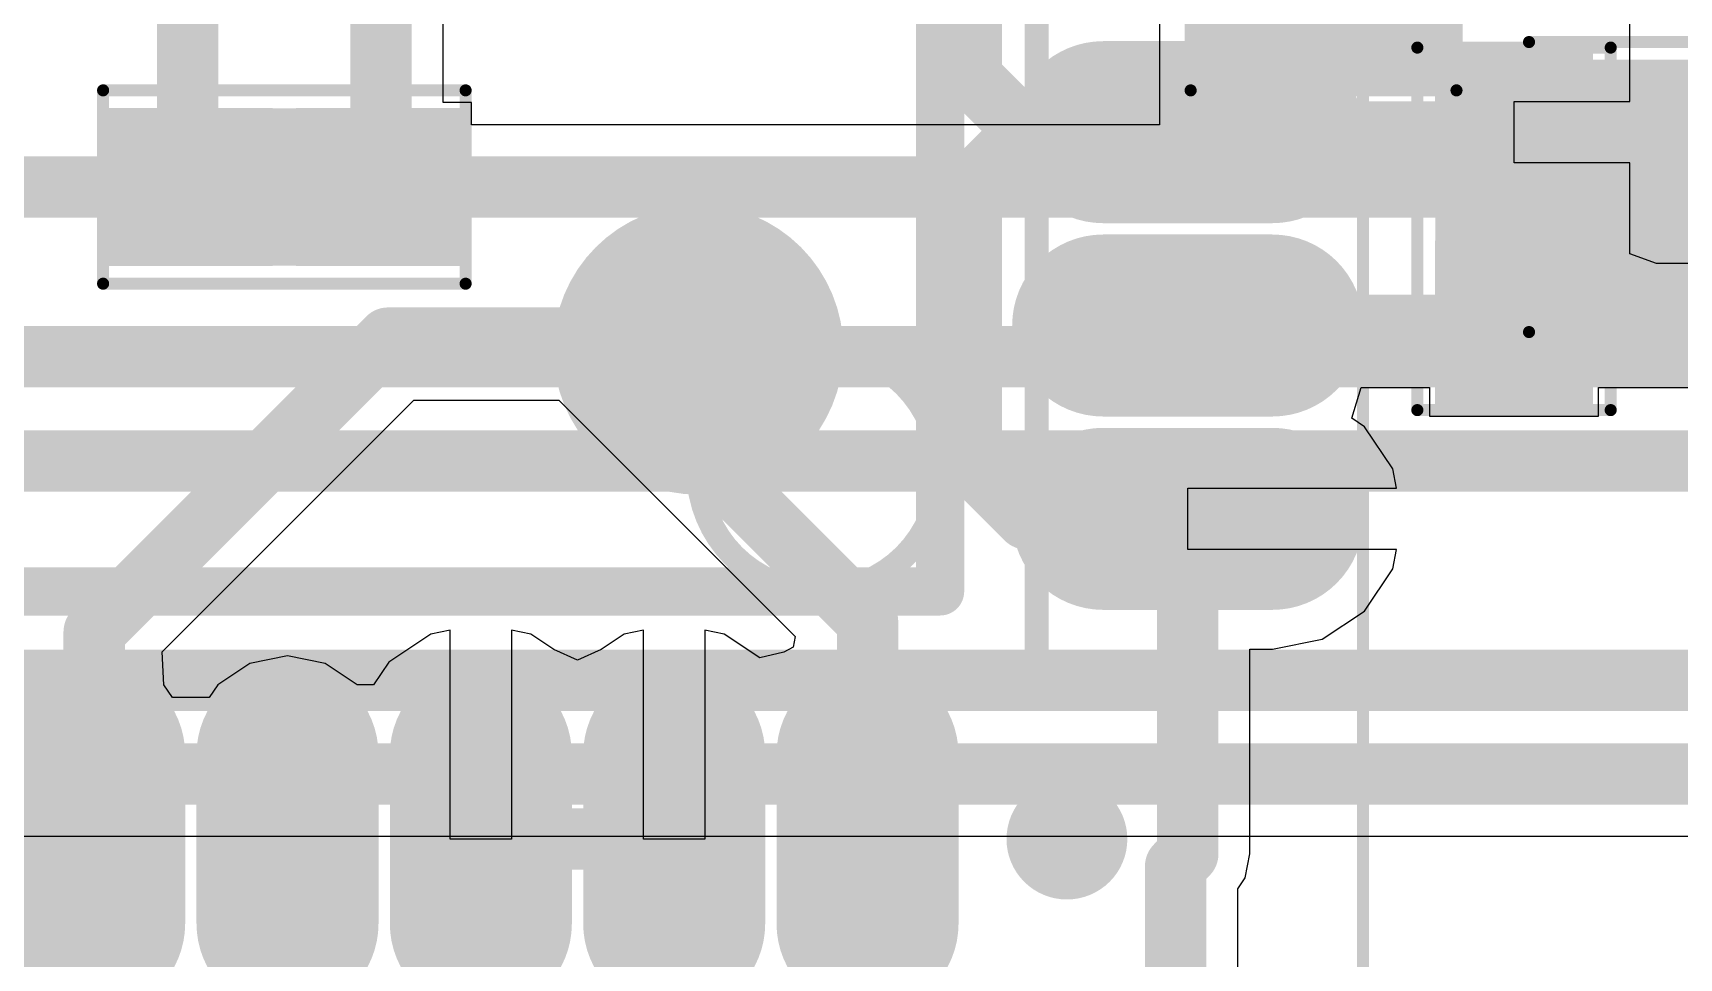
# Model space of a CAD drawing. Header units: millimetres. Extents: x 60.3 to 156.5, y 68.2 to 164.5.
# Drawn here: x 76.56 to 83.37, y 113.44 to 117.26 of the extents above; entities that cross this region are included whole.
import ezdxf

# ---------------------------------------------------------------- set-up
doc = ezdxf.new("R2010")
doc.units = ezdxf.units.MM
for name, color, linetype in [('BottomLayer', 5, 'Continuous'), ('BottomOverlay', 54, 'Continuous'), ('BottomPaste', 16, 'Continuous'), ('BottomSolder', 6, 'Continuous'), ('KeepOutLayer', 6, 'Continuous'), ('Mechanical13', 56, 'Continuous'), ('Mechanical15', 56, 'Continuous'), ('TopLayer', 1, 'Continuous'), ('TopPaste', 8, 'Continuous'), ('TopSolder', 216, 'Continuous')]:
    doc.layers.add(name, color=color, linetype=linetype)

# ---------------------------------------------------------------- blocks, each defined once
blk = doc.blocks.new('CAP0603_15')
at = {"layer": 'Mechanical13', "const_width": 0.0999998}
for points in [[(0.85001608, 0.40498776), (-0.85000592, 0.40498776)], [(-0.85000592, -0.40501824), (-0.85000592, 0.40498776)], [(0.85001608, -0.40501824), (0.85001608, 0.40498776)], [(0.85001608, -0.40501824), (-0.85000592, -0.40501824)]]:
    blk.add_lwpolyline(points, dxfattribs=at)
at = {"layer": 'Mechanical13', "const_width": 0.0499999}
for points in [[(-0.8750045999999999, 0.40498776, 1), (-0.8250072399999999, 0.40498776, 1)], [(-0.8750045999999999, 0.40498776, 1), (-0.8250072399999999, 0.40498776, 1)], [(0.8250173999999999, 0.40498776, 1), (0.87501476, 0.40498776, 1)], [(0.8250173999999999, 0.40498776, 1), (0.87501476, 0.40498776, 1)], [(-0.8750045999999999, -0.40501824, 1), (-0.8250072399999999, -0.40501824, 1)], [(-0.8750045999999999, -0.40501824, 1), (-0.8250072399999999, -0.40501824, 1)], [(0.8250173999999999, -0.40501824, 1), (0.87501476, -0.40501824, 1)], [(0.8250173999999999, -0.40501824, 1), (0.87501476, -0.40501824, 1)]]:
    blk.add_lwpolyline(points, format="xyb", close=True, dxfattribs=at)
at = {"layer": 'Mechanical15'}
for points, const_width in [([(1.10000288, 0.54997096), (-1.09999272, 0.54997096)], 0.0499999), ([(-1.09999272, -0.55000144), (-1.09999272, 0.54997096)], 0.0499999), ([(1.10000288, -0.55000144), (1.10000288, 0.54997096)], 0.0499999), ([(-2.032e-05, -0.40501824), (-2.032e-05, 0.40498776)], 0.0999998), ([(0.40500808, -4.064e-05), (-0.40499792, -4.064e-05)], 0.0999998), ([(1.10000288, -0.55000144), (-1.09999272, -0.55000144)], 0.0499999)]:
    blk.add_lwpolyline(points, dxfattribs=dict(at, const_width=const_width))
for points, const_width in [([(-1.11249206, 0.54997096, 1), (-1.08749338, 0.54997096, 1)], 0.02499868), ([(-1.11249206, 0.54997096, 1), (-1.08749338, 0.54997096, 1)], 0.02499868), ([(1.08750354, 0.54997096, 1), (1.11250222, 0.54997096, 1)], 0.02499868), ([(1.08750354, 0.54997096, 1), (1.11250222, 0.54997096, 1)], 0.02499868), ([(-0.025019, 0.40498776, 1), (0.02497836, 0.40498776, 1)], 0.0499999), ([(-0.4299966, -4.064e-05, 1), (-0.37999924, -4.064e-05, 1)], 0.0499999), ([(0.3800094, -4.064e-05, 1), (0.43000676, -4.064e-05, 1)], 0.0499999), ([(-0.025019, -0.40501824, 1), (0.02497836, -0.40501824, 1)], 0.0499999), ([(-1.11249206, -0.55000144, 1), (-1.08749338, -0.55000144, 1)], 0.02499868), ([(-1.11249206, -0.55000144, 1), (-1.08749338, -0.55000144, 1)], 0.02499868), ([(1.08750354, -0.55000144, 1), (1.11250222, -0.55000144, 1)], 0.02499868), ([(1.08750354, -0.55000144, 1), (1.11250222, -0.55000144, 1)], 0.02499868)]:
    blk.add_lwpolyline(points, format="xyb", close=True, dxfattribs=dict(at, const_width=const_width))
at = {"layer": 'TopLayer'}
for points in [[(-0.2500122, -0.42504106), (-0.2500122, 0.42495978), (-1.00001324, -0.42504106), (-1.00001324, 0.42495978)], [(0.9999726, -0.42504106), (0.9999726, 0.42495978), (0.24997156, -0.42504106), (0.24997156, 0.42495978)]]:
    blk.add_solid(points, dxfattribs=at)
at = {"layer": 'TopPaste'}
for points in [[(-0.2500122, -0.42504106), (-0.2500122, 0.42495978), (-1.00001324, -0.42504106), (-1.00001324, 0.42495978)], [(0.9999726, -0.42504106), (0.9999726, 0.42495978), (0.24997156, -0.42504106), (0.24997156, 0.42495978)]]:
    blk.add_solid(points, dxfattribs=at)
at = {"layer": 'TopSolder'}
for points in [[(-0.1484122, -0.52664106), (-0.1484122, 0.5265597799999999), (-1.10161324, -0.52664106), (-1.10161324, 0.5265597799999999)], [(1.1015726, -0.52664106), (1.1015726, 0.5265597799999999), (0.14837156, -0.52664106), (0.14837156, 0.5265597799999999)]]:
    blk.add_solid(points, dxfattribs=at)
blk = doc.blocks.new('RES0603_53')
at = {"layer": 'Mechanical13', "const_width": 0.0999998}
for points in [[(0.85000338, 0.47498254), (-0.8499678199999999, 0.47498254)], [(-0.8499678199999999, 0.47498254), (-0.8499678199999999, -0.47497746)], [(0.85000338, 0.47498254), (0.85000338, -0.47497746)], [(0.85000338, -0.47497746), (-0.8499678199999999, -0.47497746)]]:
    blk.add_lwpolyline(points, dxfattribs=at)
at = {"layer": 'Mechanical13', "const_width": 0.0499999}
for points in [[(-0.8749665, 0.47498254, 1), (-0.82496914, 0.47498254, 1)], [(-0.8749665, 0.47498254, 1), (-0.82496914, 0.47498254, 1)], [(0.8250046999999999, 0.47498254, 1), (0.8750020599999999, 0.47498254, 1)], [(0.8250046999999999, 0.47498254, 1), (0.8750020599999999, 0.47498254, 1)], [(-0.8749665, -0.47497746, 1), (-0.82496914, -0.47497746, 1)], [(-0.8749665, -0.47497746, 1), (-0.82496914, -0.47497746, 1)], [(0.8250046999999999, -0.47497746, 1), (0.8750020599999999, -0.47497746, 1)], [(0.8250046999999999, -0.47497746, 1), (0.8750020599999999, -0.47497746, 1)]]:
    blk.add_lwpolyline(points, format="xyb", close=True, dxfattribs=at)
at = {"layer": 'Mechanical15'}
for points, const_width in [([(1.05000298, 0.6000013399999999), (-1.04996742, 0.6000013399999999)], 0.0499999), ([(-1.04996742, 0.6000013399999999), (-1.04996742, -0.59999626)], 0.0499999), ([(1.05000298, 0.6000013399999999), (1.05000298, -0.59999626)], 0.0499999), ([(1.778e-05, 0.47498254), (1.778e-05, -0.47497746)], 0.0999998), ([(0.47499778, 2.54e-06), (-0.47496222, 2.54e-06)], 0.0999998), ([(1.05000298, -0.59999626), (-1.04996742, -0.59999626)], 0.0499999)]:
    blk.add_lwpolyline(points, dxfattribs=dict(at, const_width=const_width))
for points, const_width in [([(-1.06246676, 0.6000013399999999, 1), (-1.03746808, 0.6000013399999999, 1)], 0.02499868), ([(-1.06246676, 0.6000013399999999, 1), (-1.03746808, 0.6000013399999999, 1)], 0.02499868), ([(1.03750364, 0.6000013399999999, 1), (1.06250232, 0.6000013399999999, 1)], 0.02499868), ([(1.03750364, 0.6000013399999999, 1), (1.06250232, 0.6000013399999999, 1)], 0.02499868), ([(-0.0249809, 0.47498254, 1), (0.02501646, 0.47498254, 1)], 0.0499999), ([(-0.4999609, 2.54e-06, 1), (-0.44996354, 2.54e-06, 1)], 0.0499999), ([(0.4499991, 2.54e-06, 1), (0.49999646, 2.54e-06, 1)], 0.0499999), ([(-0.0249809, -0.47497746, 1), (0.02501646, -0.47497746, 1)], 0.0499999), ([(-1.06246676, -0.59999626, 1), (-1.03746808, -0.59999626, 1)], 0.02499868), ([(-1.06246676, -0.59999626, 1), (-1.03746808, -0.59999626, 1)], 0.02499868), ([(1.03750364, -0.59999626, 1), (1.06250232, -0.59999626, 1)], 0.02499868), ([(1.03750364, -0.59999626, 1), (1.06250232, -0.59999626, 1)], 0.02499868)]:
    blk.add_lwpolyline(points, format="xyb", close=True, dxfattribs=dict(at, const_width=const_width))
at = {"layer": 'TopLayer'}
for points in [[(-0.24998172, -0.42499788), (-0.24998172, 0.42500296), (-0.94998032, -0.42499788), (-0.94998032, 0.42500296)], [(0.9500158799999999, -0.42499788), (0.9500158799999999, 0.42500296), (0.25001728, -0.42499788), (0.25001728, 0.42500296)]]:
    blk.add_solid(points, dxfattribs=at)
at = {"layer": 'TopPaste'}
for points in [[(-0.24998172, -0.42499788), (-0.24998172, 0.42500296), (-0.94998032, -0.42499788), (-0.94998032, 0.42500296)], [(0.9500158799999999, -0.42499788), (0.9500158799999999, 0.42500296), (0.25001728, -0.42499788), (0.25001728, 0.42500296)]]:
    blk.add_solid(points, dxfattribs=at)
at = {"layer": 'TopSolder'}
for points in [[(-0.14838172, -0.52659788), (-0.14838172, 0.52660296), (-1.05158032, -0.52659788), (-1.05158032, 0.52660296)], [(1.05161588, -0.52659788), (1.05161588, 0.52660296), (0.14841728, -0.52659788), (0.14841728, 0.52660296)]]:
    blk.add_solid(points, dxfattribs=at)
blk = doc.blocks.new('RES0402_54')
at = {"layer": 'Mechanical13', "const_width": 0.0999998}
for points in [[(0.5500166799999999, 0.27493214), (-0.5500065199999999, 0.27493214)], [(-0.5500065199999999, 0.27493214), (-0.5500065199999999, -0.27502866)], [(0.5500166799999999, 0.27493214), (0.5500166799999999, -0.27502866)], [(0.5500166799999999, -0.27502866), (-0.5500065199999999, -0.27502866)]]:
    blk.add_lwpolyline(points, dxfattribs=at)
at = {"layer": 'Mechanical13', "const_width": 0.0499999}
for points in [[(-0.5750052, 0.27493214, 1), (-0.52500784, 0.27493214, 1)], [(-0.5750052, 0.27493214, 1), (-0.52500784, 0.27493214, 1)], [(0.525018, 0.27493214, 1), (0.57501536, 0.27493214, 1)], [(0.525018, 0.27493214, 1), (0.57501536, 0.27493214, 1)], [(-0.5750052, -0.27502866, 1), (-0.52500784, -0.27502866, 1)], [(-0.5750052, -0.27502866, 1), (-0.52500784, -0.27502866, 1)], [(0.525018, -0.27502866, 1), (0.57501536, -0.27502866, 1)], [(0.525018, -0.27502866, 1), (0.57501536, -0.27502866, 1)]]:
    blk.add_lwpolyline(points, format="xyb", close=True, dxfattribs=at)
at = {"layer": 'Mechanical15'}
for points, const_width in [([(0.75001628, 0.39995094), (-0.75000612, 0.39995094)], 0.0499999), ([(-0.75000612, 0.39995094), (-0.75000612, -0.40004746)], 0.0499999), ([(0.75001628, 0.39995094), (0.75001628, -0.40004746)], 0.0499999), ([(5.08e-06, 0.27493214), (5.08e-06, -0.27502866)], 0.0999998), ([(0.27498548, -4.826e-05), (-0.27497532, -4.826e-05)], 0.0999998), ([(0.75001628, -0.40004746), (-0.75000612, -0.40004746)], 0.0499999)]:
    blk.add_lwpolyline(points, dxfattribs=dict(at, const_width=const_width))
for points, const_width in [([(-0.76250546, 0.39995094, 1), (-0.7375067799999999, 0.39995094, 1)], 0.02499868), ([(-0.76250546, 0.39995094, 1), (-0.7375067799999999, 0.39995094, 1)], 0.02499868), ([(0.73751694, 0.39995094, 1), (0.76251562, 0.39995094, 1)], 0.02499868), ([(0.73751694, 0.39995094, 1), (0.76251562, 0.39995094, 1)], 0.02499868), ([(-0.0249936, 0.27493214, 1), (0.02500376, 0.27493214, 1)], 0.0499999), ([(-0.299974, -4.826e-05, 1), (-0.24997664, -4.826e-05, 1)], 0.0499999), ([(0.2499868, -4.826e-05, 1), (0.29998416, -4.826e-05, 1)], 0.0499999), ([(-0.0249936, -0.27502866, 1), (0.02500376, -0.27502866, 1)], 0.0499999), ([(-0.76250546, -0.40004746, 1), (-0.7375067799999999, -0.40004746, 1)], 0.02499868), ([(-0.76250546, -0.40004746, 1), (-0.7375067799999999, -0.40004746, 1)], 0.02499868), ([(0.73751694, -0.40004746, 1), (0.76251562, -0.40004746, 1)], 0.02499868), ([(0.73751694, -0.40004746, 1), (0.76251562, -0.40004746, 1)], 0.02499868)]:
    blk.add_lwpolyline(points, format="xyb", close=True, dxfattribs=dict(at, const_width=const_width))
at = {"layer": 'TopLayer'}
for points in [[(-0.14999462, -0.22504654), (-0.14999462, 0.22495002), (-0.6499936199999999, -0.22504654), (-0.6499936199999999, 0.22495002)], [(0.6500037799999999, -0.22504654), (0.6500037799999999, 0.22495002), (0.15000478, -0.22504654), (0.15000478, 0.22495002)]]:
    blk.add_solid(points, dxfattribs=at)
at = {"layer": 'TopPaste'}
for points in [[(-0.14999462, -0.22504654), (-0.14999462, 0.22495002), (-0.6499936199999999, -0.22504654), (-0.6499936199999999, 0.22495002)], [(0.6500037799999999, -0.22504654), (0.6500037799999999, 0.22495002), (0.15000478, -0.22504654), (0.15000478, 0.22495002)]]:
    blk.add_solid(points, dxfattribs=at)
at = {"layer": 'TopSolder'}
for points in [[(-0.04839462, -0.32664654), (-0.04839462, 0.32655002), (-0.75159362, -0.32664654), (-0.75159362, 0.32655002)], [(0.7516037799999999, -0.32664654), (0.7516037799999999, 0.32655002), (0.04840477999999999, -0.32664654), (0.04840477999999999, 0.32655002)]]:
    blk.add_solid(points, dxfattribs=at)
blk = doc.blocks.new('RES0402_B_55')
at = {"layer": 'BottomLayer'}
for points in [[(-0.6499986999999999, 0.22497796), (-0.6499986999999999, -0.2250186), (-0.1499997, 0.22497796), (-0.1499997, -0.2250186)], [(0.1499997, 0.22497796), (0.1499997, -0.2250186), (0.6499986999999999, 0.22497796), (0.6499986999999999, -0.2250186)]]:
    blk.add_solid(points, dxfattribs=at)
at = {"layer": 'BottomPaste'}
for points in [[(-0.6499986999999999, 0.22497796), (-0.6499986999999999, -0.2250186), (-0.1499997, 0.22497796), (-0.1499997, -0.2250186)], [(0.1499997, 0.22497796), (0.1499997, -0.2250186), (0.6499986999999999, 0.22497796), (0.6499986999999999, -0.2250186)]]:
    blk.add_solid(points, dxfattribs=at)
at = {"layer": 'BottomSolder'}
for points in [[(-0.7515987, 0.32657796), (-0.7515987, -0.3266186), (-0.0483997, 0.32657796), (-0.0483997, -0.3266186)], [(0.0483997, 0.32657796), (0.0483997, -0.3266186), (0.7515987, 0.32657796), (0.7515987, -0.3266186)]]:
    blk.add_solid(points, dxfattribs=at)
at = {"layer": 'Mechanical13', "const_width": 0.0999998}
for points in [[(-0.5500115999999999, 0.27496008), (0.5500115999999999, 0.27496008)], [(-0.5500115999999999, 0.27496008), (-0.5500115999999999, -0.27500072)], [(0.5500115999999999, 0.27496008), (0.5500115999999999, -0.27500072)], [(-0.5500115999999999, -0.27500072), (0.5500115999999999, -0.27500072)]]:
    blk.add_lwpolyline(points, dxfattribs=at)
at = {"layer": 'Mechanical13', "const_width": 0.0499999}
for points in [[(-0.57501028, 0.27496008, 1), (-0.52501292, 0.27496008, 1)], [(-0.57501028, 0.27496008, 1), (-0.52501292, 0.27496008, 1)], [(0.52501292, 0.27496008, 1), (0.57501028, 0.27496008, 1)], [(0.52501292, 0.27496008, 1), (0.57501028, 0.27496008, 1)], [(-0.57501028, -0.27500072, 1), (-0.52501292, -0.27500072, 1)], [(-0.57501028, -0.27500072, 1), (-0.52501292, -0.27500072, 1)], [(0.52501292, -0.27500072, 1), (0.57501028, -0.27500072, 1)], [(0.52501292, -0.27500072, 1), (0.57501028, -0.27500072, 1)]]:
    blk.add_lwpolyline(points, format="xyb", close=True, dxfattribs=at)
at = {"layer": 'Mechanical15'}
for points, const_width in [([(-0.7500112, 0.39997888), (0.7500112, 0.39997888)], 0.0499999), ([(-0.7500112, 0.39997888), (-0.7500112, -0.40001952)], 0.0499999), ([(0.7500112, 0.39997888), (0.7500112, -0.40001952)], 0.0499999), ([(0, 0.27496008), (0, -0.27500072)], 0.0999998), ([(-0.2749804, -2.032e-05), (0.2749804, -2.032e-05)], 0.0999998), ([(-0.7500112, -0.40001952), (0.7500112, -0.40001952)], 0.0499999)]:
    blk.add_lwpolyline(points, dxfattribs=dict(at, const_width=const_width))
for points, const_width in [([(-0.76251054, 0.39997888, 1), (-0.7375118599999999, 0.39997888, 1)], 0.02499868), ([(-0.76251054, 0.39997888, 1), (-0.7375118599999999, 0.39997888, 1)], 0.02499868), ([(0.7375118599999999, 0.39997888, 1), (0.76251054, 0.39997888, 1)], 0.02499868), ([(0.7375118599999999, 0.39997888, 1), (0.76251054, 0.39997888, 1)], 0.02499868), ([(-0.02499868, 0.27496008, 1), (0.02499868, 0.27496008, 1)], 0.0499999), ([(-0.29997908, -2.032e-05, 1), (-0.24998172, -2.032e-05, 1)], 0.0499999), ([(0.24998172, -2.032e-05, 1), (0.29997908, -2.032e-05, 1)], 0.0499999), ([(-0.02499868, -0.27500072, 1), (0.02499868, -0.27500072, 1)], 0.0499999), ([(-0.76251054, -0.40001952, 1), (-0.7375118599999999, -0.40001952, 1)], 0.02499868), ([(-0.76251054, -0.40001952, 1), (-0.7375118599999999, -0.40001952, 1)], 0.02499868), ([(0.7375118599999999, -0.40001952, 1), (0.76251054, -0.40001952, 1)], 0.02499868), ([(0.7375118599999999, -0.40001952, 1), (0.76251054, -0.40001952, 1)], 0.02499868)]:
    blk.add_lwpolyline(points, format="xyb", close=True, dxfattribs=dict(at, const_width=const_width))
blk = doc.blocks.new('LQFP32_B_66')
at = {"layer": 'BottomLayer', "const_width": 0.5499989}
for points in [[(-3.77496324, 0.39999666), (-4.47496184, 0.39999666)], [(-3.77496324, -0.40000174), (-4.47496184, -0.40000174)], [(-3.77496324, -1.20000014), (-4.47496184, -1.20000014)], [(-3.77496324, -1.99999854), (-4.47496184, -1.99999854)], [(-3.77496324, -2.79999694), (-4.47496184, -2.79999694)], [(-2.79999694, -3.77501404), (-2.79999694, -4.47501264)], [(-1.99999854, -3.77501404), (-1.99999854, -4.47501264)], [(-1.20000014, -3.77501404), (-1.20000014, -4.47501264)]]:
    blk.add_lwpolyline(points, dxfattribs=at)
at = {"layer": 'BottomLayer', "const_width": 0.27499818}
for points in [[(-4.6124622, 0.39999666, 1), (-4.33746148, 0.39999666, 1)], [(-3.9124636, 0.39999666, 1), (-3.63746288, 0.39999666, 1)], [(-4.6124622, -0.40000174, 1), (-4.33746148, -0.40000174, 1)], [(-3.9124636, -0.40000174, 1), (-3.63746288, -0.40000174, 1)], [(-4.6124622, -1.20000014, 1), (-4.33746148, -1.20000014, 1)], [(-3.9124636, -1.20000014, 1), (-3.63746288, -1.20000014, 1)], [(-4.6124622, -1.99999854, 1), (-4.33746148, -1.99999854, 1)], [(-3.9124636, -1.99999854, 1), (-3.63746288, -1.99999854, 1)], [(-4.6124622, -2.79999694, 1), (-4.33746148, -2.79999694, 1)], [(-3.9124636, -2.79999694, 1), (-3.63746288, -2.79999694, 1)], [(-2.9374973, -3.77501404, 1), (-2.66249658, -3.77501404, 1)], [(-2.1374989, -3.77501404, 1), (-1.86249818, -3.77501404, 1)], [(-1.3375005, -3.77501404, 1), (-1.06249978, -3.77501404, 1)], [(-2.9374973, -4.47501264, 1), (-2.66249658, -4.47501264, 1)], [(-2.1374989, -4.47501264, 1), (-1.86249818, -4.47501264, 1)], [(-1.3375005, -4.47501264, 1), (-1.06249978, -4.47501264, 1)]]:
    blk.add_lwpolyline(points, format="xyb", close=True, dxfattribs=at)
at = {"layer": 'BottomOverlay', "const_width": 0.1999996}
for points in [[(-3.09997094, 3.10001666), (-3.09997094, -3.10002174)], [(-3.09997094, -3.10002174), (3.10001666, -3.10002174)]]:
    blk.add_lwpolyline(points, dxfattribs=at)
at = {"layer": 'BottomOverlay'}
for points, const_width in [([(-1.80000148, -2.10000088, 1), (-2.40000028, -2.10000088, 1)], 0.5999987999999999), ([(-2.54999998, -2.10000088, 1), (-2.25000058, -2.10000088, 1)], 0.2999994), ([(-1.95000118, -2.10000088, 1), (-1.65000178, -2.10000088, 1)], 0.2999994), ([(-3.14997084, -3.10002174, 1), (-3.04997104, -3.10002174, 1)], 0.0999998), ([(-3.14997084, -3.10002174, 1), (-3.04997104, -3.10002174, 1)], 0.0999998), ([(-3.99999962, -3.62500164, 1), (-4.25000166, -3.62500164, 1)], 0.2499995), ([(-4.3125009, -3.62500164, 1), (-4.18750242, -3.62500164, 1)], 0.12499848), ([(-4.06249886, -3.62500164, 1), (-3.93750038, -3.62500164, 1)], 0.12499848)]:
    blk.add_lwpolyline(points, format="xyb", close=True, dxfattribs=dict(at, const_width=const_width))
at = {"layer": 'BottomPaste', "const_width": 0.5499989}
for points in [[(-3.77496324, 0.39999666), (-4.47496184, 0.39999666)], [(-3.77496324, -0.40000174), (-4.47496184, -0.40000174)], [(-3.77496324, -1.20000014), (-4.47496184, -1.20000014)], [(-3.77496324, -1.99999854), (-4.47496184, -1.99999854)], [(-3.77496324, -2.79999694), (-4.47496184, -2.79999694)], [(-2.79999694, -3.77501404), (-2.79999694, -4.47501264)], [(-1.99999854, -3.77501404), (-1.99999854, -4.47501264)], [(-1.20000014, -3.77501404), (-1.20000014, -4.47501264)]]:
    blk.add_lwpolyline(points, dxfattribs=at)
at = {"layer": 'BottomPaste', "const_width": 0.27499818}
for points in [[(-4.6124622, 0.39999666, 1), (-4.33746148, 0.39999666, 1)], [(-3.9124636, 0.39999666, 1), (-3.63746288, 0.39999666, 1)], [(-4.6124622, -0.40000174, 1), (-4.33746148, -0.40000174, 1)], [(-3.9124636, -0.40000174, 1), (-3.63746288, -0.40000174, 1)], [(-4.6124622, -1.20000014, 1), (-4.33746148, -1.20000014, 1)], [(-3.9124636, -1.20000014, 1), (-3.63746288, -1.20000014, 1)], [(-4.6124622, -1.99999854, 1), (-4.33746148, -1.99999854, 1)], [(-3.9124636, -1.99999854, 1), (-3.63746288, -1.99999854, 1)], [(-4.6124622, -2.79999694, 1), (-4.33746148, -2.79999694, 1)], [(-3.9124636, -2.79999694, 1), (-3.63746288, -2.79999694, 1)], [(-2.9374973, -3.77501404, 1), (-2.66249658, -3.77501404, 1)], [(-2.1374989, -3.77501404, 1), (-1.86249818, -3.77501404, 1)], [(-1.3375005, -3.77501404, 1), (-1.06249978, -3.77501404, 1)], [(-2.9374973, -4.47501264, 1), (-2.66249658, -4.47501264, 1)], [(-2.1374989, -4.47501264, 1), (-1.86249818, -4.47501264, 1)], [(-1.3375005, -4.47501264, 1), (-1.06249978, -4.47501264, 1)]]:
    blk.add_lwpolyline(points, format="xyb", close=True, dxfattribs=at)
at = {"layer": 'BottomSolder', "const_width": 0.7531989}
for points in [[(-3.77496324, 0.39999666), (-4.47496184, 0.39999666)], [(-3.77496324, -0.40000174), (-4.47496184, -0.40000174)], [(-3.77496324, -1.20000014), (-4.47496184, -1.20000014)], [(-3.77496324, -1.99999854), (-4.47496184, -1.99999854)], [(-3.77496324, -2.79999694), (-4.47496184, -2.79999694)], [(-2.79999694, -3.77501404), (-2.79999694, -4.47501264)], [(-1.99999854, -3.77501404), (-1.99999854, -4.47501264)], [(-1.20000014, -3.77501404), (-1.20000014, -4.47501264)]]:
    blk.add_lwpolyline(points, dxfattribs=at)
at = {"layer": 'BottomSolder', "const_width": 0.37659818}
for points in [[(-4.6632622, 0.39999666, 1), (-4.286661479999999, 0.39999666, 1)], [(-3.9632636, 0.39999666, 1), (-3.58666288, 0.39999666, 1)], [(-4.6632622, -0.40000174, 1), (-4.286661479999999, -0.40000174, 1)], [(-3.9632636, -0.40000174, 1), (-3.58666288, -0.40000174, 1)], [(-4.6632622, -1.20000014, 1), (-4.286661479999999, -1.20000014, 1)], [(-3.9632636, -1.20000014, 1), (-3.58666288, -1.20000014, 1)], [(-4.6632622, -1.99999854, 1), (-4.286661479999999, -1.99999854, 1)], [(-3.9632636, -1.99999854, 1), (-3.58666288, -1.99999854, 1)], [(-4.6632622, -2.79999694, 1), (-4.286661479999999, -2.79999694, 1)], [(-3.9632636, -2.79999694, 1), (-3.58666288, -2.79999694, 1)], [(-2.9882973, -3.77501404, 1), (-2.61169658, -3.77501404, 1)], [(-2.1882989, -3.77501404, 1), (-1.81169818, -3.77501404, 1)], [(-1.3883005, -3.77501404, 1), (-1.01169978, -3.77501404, 1)], [(-2.9882973, -4.47501264, 1), (-2.61169658, -4.47501264, 1)], [(-2.1882989, -4.47501264, 1), (-1.81169818, -4.47501264, 1)], [(-1.3883005, -4.47501264, 1), (-1.01169978, -4.47501264, 1)]]:
    blk.add_lwpolyline(points, format="xyb", close=True, dxfattribs=at)
at = {"layer": 'Mechanical13', "const_width": 0.0999998}
for points in [[(-3.49997014, 3.50001586), (-3.49997014, -3.50002094)], [(-3.49997014, -3.50002094), (3.50001586, -3.50002094)]]:
    blk.add_lwpolyline(points, dxfattribs=at)
at = {"layer": 'Mechanical13'}
for points, const_width in [([(-2.10000088, -2.59999988, 1), (-3.09999888, -2.59999988, 1)], 0.0999998), ([(-3.12499756, -2.59999988, 1), (-3.0750002, -2.59999988, 1)], 0.0499999), ([(-2.12499956, -2.59999988, 1), (-2.0750022, -2.59999988, 1)], 0.0499999), ([(-3.52496882, -3.50002094, 1), (-3.47497146, -3.50002094, 1)], 0.0499999), ([(-3.52496882, -3.50002094, 1), (-3.47497146, -3.50002094, 1)], 0.0499999)]:
    blk.add_lwpolyline(points, format="xyb", close=True, dxfattribs=dict(at, const_width=const_width))
at = {"layer": 'Mechanical15', "const_width": 0.0499999}
blk.add_lwpolyline([(-4.84998014, -4.84998014), (4.85002586, -4.84998014)], dxfattribs=at)

msp = doc.modelspace()

# ---------------------------------------------------------------- linework, layer by layer
at = {"layer": 'BottomLayer'}
for p, q in [((83.16702188, 116.9810208), (83.16702188, 117.35801776)), ((82.6880236, 116.7270208), (82.6880236, 116.9810208)), ((82.6880236, 116.9810208), (83.16702188, 116.9810208)), ((83.16702188, 116.7270208), (82.6880236, 116.7270208)), ((83.16702188, 116.35002384), (83.16702188, 116.7270208)), ((83.27784462, 116.31096118), (83.16702188, 116.35002384)), ((86.23299999999999, 116.31096118), (83.27784462, 116.31096118)), ((82.01750932, 115.67008362), (82.05603604, 115.79708362)), ((82.05603604, 115.79708362), (82.3380243, 115.79708362)), ((82.3380243, 115.79708362), (82.3380243, 115.67902188)), ((83.0380229, 115.67902188), (83.0380229, 115.79708362)), ((83.0380229, 115.79708362), (86.12657146, 115.79708362)), ((77.0937244, 114.70335708), (78.13522599999999, 115.74486122)), ((78.13522599999999, 115.74486122), (78.73517145999999, 115.74486122)), ((78.73517145999999, 115.74486122), (79.71322894, 114.76680374)), ((82.06940152, 115.63541008), (82.01750932, 115.67008362)), ((82.3380243, 115.67902188), (83.0380229, 115.67902188)), ((82.18632026, 115.46042948), (82.06940152, 115.63541008)), ((82.20211398, 115.381024), (82.18632026, 115.46042948)), ((81.3380136, 115.127024), (81.3380136, 115.381024)), ((81.3380136, 115.381024), (82.20211398, 115.381024)), ((82.20211398, 115.127024), (81.3380136, 115.127024)), ((82.18632026, 115.04761852), (82.20211398, 115.127024)), ((82.06940152, 114.87263792), (82.18632026, 115.04761852)), ((81.89442092, 114.75571918), (82.06940152, 114.87263792)), ((78.20659492, 114.77736506), (78.03161431999999, 114.66044632)), ((78.28600039999999, 114.79315878), (78.20659492, 114.77736506)), ((78.28600039999999, 113.9290584), (78.28600039999999, 114.79315878)), ((78.61940588, 114.77736506), (78.5400004, 114.79315878)), ((78.5400004, 114.79315878), (78.5400004, 113.9290584)), ((78.7145238, 114.71380918), (78.61940588, 114.77736506)), ((79.00659332, 114.77736506), (78.9114754, 114.71380918)), ((79.0859988, 114.79315878), (79.00659332, 114.77736506)), ((79.0859988, 113.9290584), (79.0859988, 114.79315878)), ((79.41940428, 114.77736506), (79.33999879999999, 114.79315878)), ((79.33999879999999, 114.79315878), (79.33999879999999, 113.9290584)), ((79.56703669999999, 114.67871908), (79.41940428, 114.77736506)), ((77.10138758, 114.56744168), (77.0937244, 114.70335708)), ((78.8129996, 114.66892992), (78.7145238, 114.71380918)), ((78.9114754, 114.71380918), (78.8129996, 114.66892992)), ((79.70494599999999, 114.72357548), (79.66687139999999, 114.70183816)), ((79.71322894, 114.76680374), (79.70494599999999, 114.72357548)), ((81.59495238, 113.8673872), (81.59495238, 114.71466262)), ((81.59495238, 114.71466262), (81.68801544, 114.71466262)), ((81.68801544, 114.71466262), (81.89442092, 114.75571918)), ((77.45692916, 114.65585146), (77.32461802, 114.56744422)), ((77.613002, 114.68689534), (77.45692916, 114.65585146)), ((77.76907484, 114.65585146), (77.613002, 114.68689534)), ((77.90138343999999, 114.56744422), (77.76907484, 114.65585146)), ((78.03161431999999, 114.66044632), (77.96947322, 114.56744422)), ((79.66687139999999, 114.70183816), (79.56703669999999, 114.67871908)), ((77.13663007999999, 114.51469858), (77.10138758, 114.56744168)), ((77.32461802, 114.56744422), (77.28937552, 114.51469858)), ((77.96947322, 114.56744422), (77.90138343999999, 114.56744422)), ((77.28937552, 114.51469858), (77.13663007999999, 114.51469858)), ((78.5400004, 113.9290584), (78.28600039999999, 113.9290584)), ((79.33999879999999, 113.9290584), (79.0859988, 113.9290584)), ((81.57539437999999, 113.76906126), (81.59495238, 113.8673872)), ((81.54496517999999, 113.72351906), (81.57539437999999, 113.76906126)), ((81.54496517999999, 113.13303002), (81.54496517999999, 113.72351906))]:
    msp.add_line(p, q, dxfattribs=at)
at = {"layer": 'BottomLayer', "const_width": 0.254}
for points in [[(80.4418, 117.0826208), (80.4418, 119.8254652)], [(80.4418, 117.0826208), (80.6704, 116.8540208)], [(80.4418, 116.6368), (80.6590208, 116.8540208)], [(80.6590208, 116.8540208), (80.6704, 116.8540208)], [(80.6704, 116.8540208), (81.3380136, 116.8540208)], [(81.3380136, 116.8540208), (82.6880236, 116.8540208)], [(80.4418, 115.482624), (80.4418, 116.6368)], [(81.3380136, 116.0540224), (82.6880236, 116.0540224)], [(82.6880236, 116.0540224), (86.23299999999999, 116.0540224)], [(76.8130036, 114.7860036), (78.02879999999999, 116.0018)], [(78.02879999999999, 116.0018), (78.8416, 116.0018)], [(78.8416, 116.0018), (80.0129972, 114.8304028)], [(80.4418, 115.482624), (80.6704, 115.254024)], [(80.6704, 115.254024), (81.3380136, 115.254024)], [(81.3380136, 113.8673872), (81.3380136, 115.254024)], [(76.8130036, 113.9290584), (76.8130036, 114.7860036)], [(80.0129972, 113.9290584), (80.0129972, 114.8304028)], [(76.8130036, 113.2312188), (76.8130036, 113.9290584)], [(77.613002, 113.2562124), (77.613002, 113.9290584)], [(78.4130004, 113.9290584), (79.2129988, 113.9290584)], [(79.2129988, 113.2807996), (79.2129988, 113.9290584)], [(80.0129972, 113.1820444), (80.0129972, 113.9290584)], [(81.28802639999999, 113.8174), (81.3380136, 113.8673872)], [(81.28802639999999, 112.4540296), (81.28802639999999, 113.8174)]]:
    msp.add_lwpolyline(points, dxfattribs=at)
at = {"layer": 'BottomLayer', "const_width": 0.127}
for points in [[(80.3783, 117.0826208, 1), (80.50529999999999, 117.0826208, 1)], [(80.3783, 117.0826208, 1), (80.50529999999999, 117.0826208, 1)], [(80.59552079999999, 116.8540208, 1), (80.7225208, 116.8540208, 1)], [(80.59552079999999, 116.8540208, 1), (80.7225208, 116.8540208, 1)], [(80.6069, 116.8540208, 1), (80.73389999999999, 116.8540208, 1)], [(80.6069, 116.8540208, 1), (80.73389999999999, 116.8540208, 1)], [(80.6069, 116.8540208, 1), (80.73389999999999, 116.8540208, 1)], [(81.27451359999999, 116.8540208, 1), (81.4015136, 116.8540208, 1)], [(81.27451359999999, 116.8540208, 1), (81.4015136, 116.8540208, 1)], [(82.62452359999999, 116.8540208, 1), (82.7515236, 116.8540208, 1)], [(80.3783, 116.6368, 1), (80.50529999999999, 116.6368, 1)], [(80.3783, 116.6368, 1), (80.50529999999999, 116.6368, 1)], [(81.27451359999999, 116.0540224, 1), (81.4015136, 116.0540224, 1)], [(82.62452359999999, 116.0540224, 1), (82.7515236, 116.0540224, 1)], [(82.62452359999999, 116.0540224, 1), (82.7515236, 116.0540224, 1)], [(77.9653, 116.0018, 1), (78.0923, 116.0018, 1)], [(77.9653, 116.0018, 1), (78.0923, 116.0018, 1)], [(78.7781, 116.0018, 1), (78.90509999999999, 116.0018, 1)], [(78.7781, 116.0018, 1), (78.90509999999999, 116.0018, 1)], [(80.3783, 115.482624, 1), (80.50529999999999, 115.482624, 1)], [(80.3783, 115.482624, 1), (80.50529999999999, 115.482624, 1)], [(80.6069, 115.254024, 1), (80.73389999999999, 115.254024, 1)], [(80.6069, 115.254024, 1), (80.73389999999999, 115.254024, 1)], [(81.27451359999999, 115.254024, 1), (81.4015136, 115.254024, 1)], [(81.27451359999999, 115.254024, 1), (81.4015136, 115.254024, 1)], [(76.7495036, 114.7860036, 1), (76.87650359999999, 114.7860036, 1)], [(76.7495036, 114.7860036, 1), (76.87650359999999, 114.7860036, 1)], [(79.9494972, 114.8304028, 1), (80.07649719999999, 114.8304028, 1)], [(79.9494972, 114.8304028, 1), (80.07649719999999, 114.8304028, 1)], [(76.7495036, 113.9290584, 1), (76.87650359999999, 113.9290584, 1)], [(76.7495036, 113.9290584, 1), (76.87650359999999, 113.9290584, 1)], [(77.54950199999999, 113.9290584, 1), (77.676502, 113.9290584, 1)], [(78.3495004, 113.9290584, 1), (78.47650039999999, 113.9290584, 1)], [(79.14949879999999, 113.9290584, 1), (79.2764988, 113.9290584, 1)], [(79.14949879999999, 113.9290584, 1), (79.2764988, 113.9290584, 1)], [(79.9494972, 113.9290584, 1), (80.07649719999999, 113.9290584, 1)], [(79.9494972, 113.9290584, 1), (80.07649719999999, 113.9290584, 1)], [(81.27451359999999, 113.8673872, 1), (81.4015136, 113.8673872, 1)], [(81.27451359999999, 113.8673872, 1), (81.4015136, 113.8673872, 1)], [(81.2245264, 113.8174, 1), (81.3515264, 113.8174, 1)], [(81.2245264, 113.8174, 1), (81.3515264, 113.8174, 1)]]:
    msp.add_lwpolyline(points, format="xyb", close=True, dxfattribs=at)
at = {"layer": 'KeepOutLayer', "const_width": 0.254}
msp.add_lwpolyline([(156.40000216, 116.32699874, 1), (60.40000112, 116.32699874, 1)], format="xyb", close=True, dxfattribs=at)
at = {"layer": 'TopLayer'}
for p, q in [((78.25693518, 116.9770457), (78.25693518, 117.54296786)), ((81.22096278, 117.3750256), (81.22096278, 116.88393438)), ((78.37499692, 116.9770457), (78.25693518, 116.9770457)), ((78.37499692, 116.88398518), (78.37499692, 116.9770457)), ((80.5942, 116.88398518), (78.37499692, 116.88398518)), ((80.59445654, 116.88393438), (80.5942, 116.88398518)), ((81.22096278, 116.88393438), (80.59445654, 116.88393438)), ((72.6948127, 113.94146122), (89.408, 113.94146122))]:
    msp.add_line(p, q, dxfattribs=at)
at = {"layer": 'TopLayer', "const_width": 0.254}
for points in [[(77.199998, 116.6270464), (77.199998, 117.9322)], [(77.9999964, 116.6270464), (77.9999964, 117.6493964)], [(76.4089912, 116.6270464), (77.199998, 116.6270464)], [(77.9999964, 116.6270464), (80.5942, 116.6270464)], [(80.5942, 116.6270464), (80.5942508, 116.6269956)], [(80.5942508, 116.6269956), (83.199986, 116.6269956)], [(75.3364, 115.9256), (85.24239999999999, 115.9256)], [(74.5071408, 115.4938), (87.8586, 115.4938)], [(73.88240239999999, 114.5855976), (88.2965976, 114.5855976)], [(72.6948, 114.1984), (89.408, 114.1984)]]:
    msp.add_lwpolyline(points, dxfattribs=at)
at = {"layer": 'TopLayer', "const_width": 0.127}
for points in [[(77.13649799999999, 116.6270464, 1), (77.263498, 116.6270464, 1)], [(77.13649799999999, 116.6270464, 1), (77.263498, 116.6270464, 1)], [(77.9364964, 116.6270464, 1), (78.06349639999999, 116.6270464, 1)], [(77.9364964, 116.6270464, 1), (78.06349639999999, 116.6270464, 1)], [(80.5307, 116.6270464, 1), (80.65769999999999, 116.6270464, 1)], [(80.5307, 116.6270464, 1), (80.65769999999999, 116.6270464, 1)], [(80.53075079999999, 116.6269956, 1), (80.6577508, 116.6269956, 1)], [(80.53075079999999, 116.6269956, 1), (80.6577508, 116.6269956, 1)], [(83.13648599999999, 116.6269956, 1), (83.263486, 116.6269956, 1)]]:
    msp.add_lwpolyline(points, format="xyb", close=True, dxfattribs=at)

# ---------------------------------------------------------------- block references
for name, p, rotation in [('LQFP32_B_66', (77.21300026, 118.05402094), 90), ('CAP0603_15', (81.90000384, 118.12699768), 270), ('RES0402_B_55', (82.68800327999999, 116.4540216), 90), ('RES0603_53', (83.80000258, 116.62699814), 180), ('RES0402_54', (77.60000228, 116.62699814), 180)]:
    msp.add_blockref(name, p, dxfattribs=dict(rotation=rotation))

doc.saveas('drawing.dxf')
